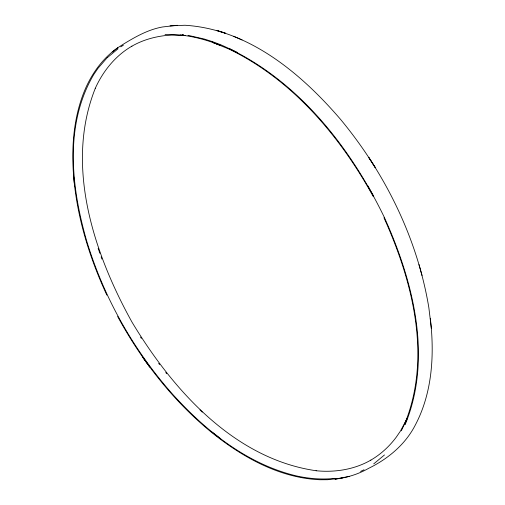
<?xml version="1.0" encoding="UTF-8"?>
<svg xmlns="http://www.w3.org/2000/svg" width="505" height="505" viewBox="0 0 505 505"><rect width="100%" height="100%" fill="white"/><g stroke="black" fill="none" stroke-linecap="round" stroke-linejoin="round"><path stroke-width="0.76" d="M404.707 423.884C432.053 356.877 412.572 281.02 383.964 217.769M407.358 418.14L401.317 430.765M405.275 424.314L405.25 424.37C432.734 357.161 413.09 281.089 384.45 217.636M407.409 418.033L400.358 431.194L396.267 437.166C389.387 446.388 380.776 454.33 370.815 460.131L370.885 460.093C354.415 469.593 334.834 472.617 316.067 470.742L316.18 470.748C233.998 458.875 172.59 389.677 131.975 322.089C93.734 253.131 64.533 165.331 95.331 88.223L95.281 88.331C103.033 71.123 115.43 55.683 131.912 46.176L131.843 46.22C141.836 40.444 153.047 37.105 164.46 35.659L171.675 35.104L185.082 35.476M107.382 57.488L97.983 68.326L93.778 74.487C64.173 124.552 71.205 186.945 86.538 240.487L86.551 240.513C103.557 296.984 133.15 349.574 172.173 393.755C205.554 430.727 246.724 463.906 296.044 475.83L296.107 475.849C308.751 478.664 321.824 479.794 334.733 478.38L334.809 478.374M107.35 57.639L118.094 48.733M384.475 454.961L373.732 463.868M112.186 52.015L117.678 47.836C103.601 57.627 93.059 71.811 86.014 87.327L85.983 87.397C73.648 115.197 71.249 146.368 73.642 176.384L73.648 176.434M117.728 47.779L123.643 44.004C135.788 36.594 148.483 29.441 162.686 26.954L177.337 25.282M120.771 46.851L123.365 45.197M364.048 469.764L360.576 471.417M349.176 476.417L334.985 479.15C346.746 477.787 358.266 474.239 368.574 468.375L368.631 468.343C388.156 458.805 405.591 444.274 415.514 424.648L415.546 424.585C432.545 392.132 434.496 354.043 430.31 318.283M342.308 478.046L327.657 479.718L320 479.75C279.757 477.983 242.968 457.479 212.15 432.842C173.108 401.046 141.659 360.589 117.64 316.49M170.008 25.85L184.994 25.256C248.441 29.233 300.986 73.231 340.679 119.527C385.264 173.411 417.408 238.486 428.859 307.728L431.365 328.566M165.053 34.58L172.527 34.492L184.937 35.426M182.236 34.567L183.668 34.757M180.178 34.996C194.122 36.448 207.744 40.211 220.717 45.469L212.472 42.313L229.087 49.105C292.382 79.714 339.827 135.87 373.271 196.54M187.974 35.325L204.102 38.986L212.352 41.606M212.296 41.58L220.634 44.724C295.665 77.385 349.58 145.497 384.475 217.636M233.619 36.284L242.059 39.946M229.024 48.373L237.52 52.539M220.609 438.706L212.264 432.204M199.993 409.927L202.252 412.093M165.735 372.526L166.7 373.713M158.658 363.379L159.599 364.604M140.516 337.075L141.356 338.394M367.886 185.878L373.732 196.325M106.858 295.109C89.492 257.702 77.12 217.605 73.642 176.384L74.671 186.774M98.147 248.29L99.895 253.308M101.139 256.893L101.89 259.04M418.998 264.551L422.054 275.465M225.312 33.147L217.017 30.521L225.249 33.128M149.751 366.971L142.82 357.313L149.745 366.996M375.348 167.704L368.884 157.585L375.348 167.704"/></g></svg>
